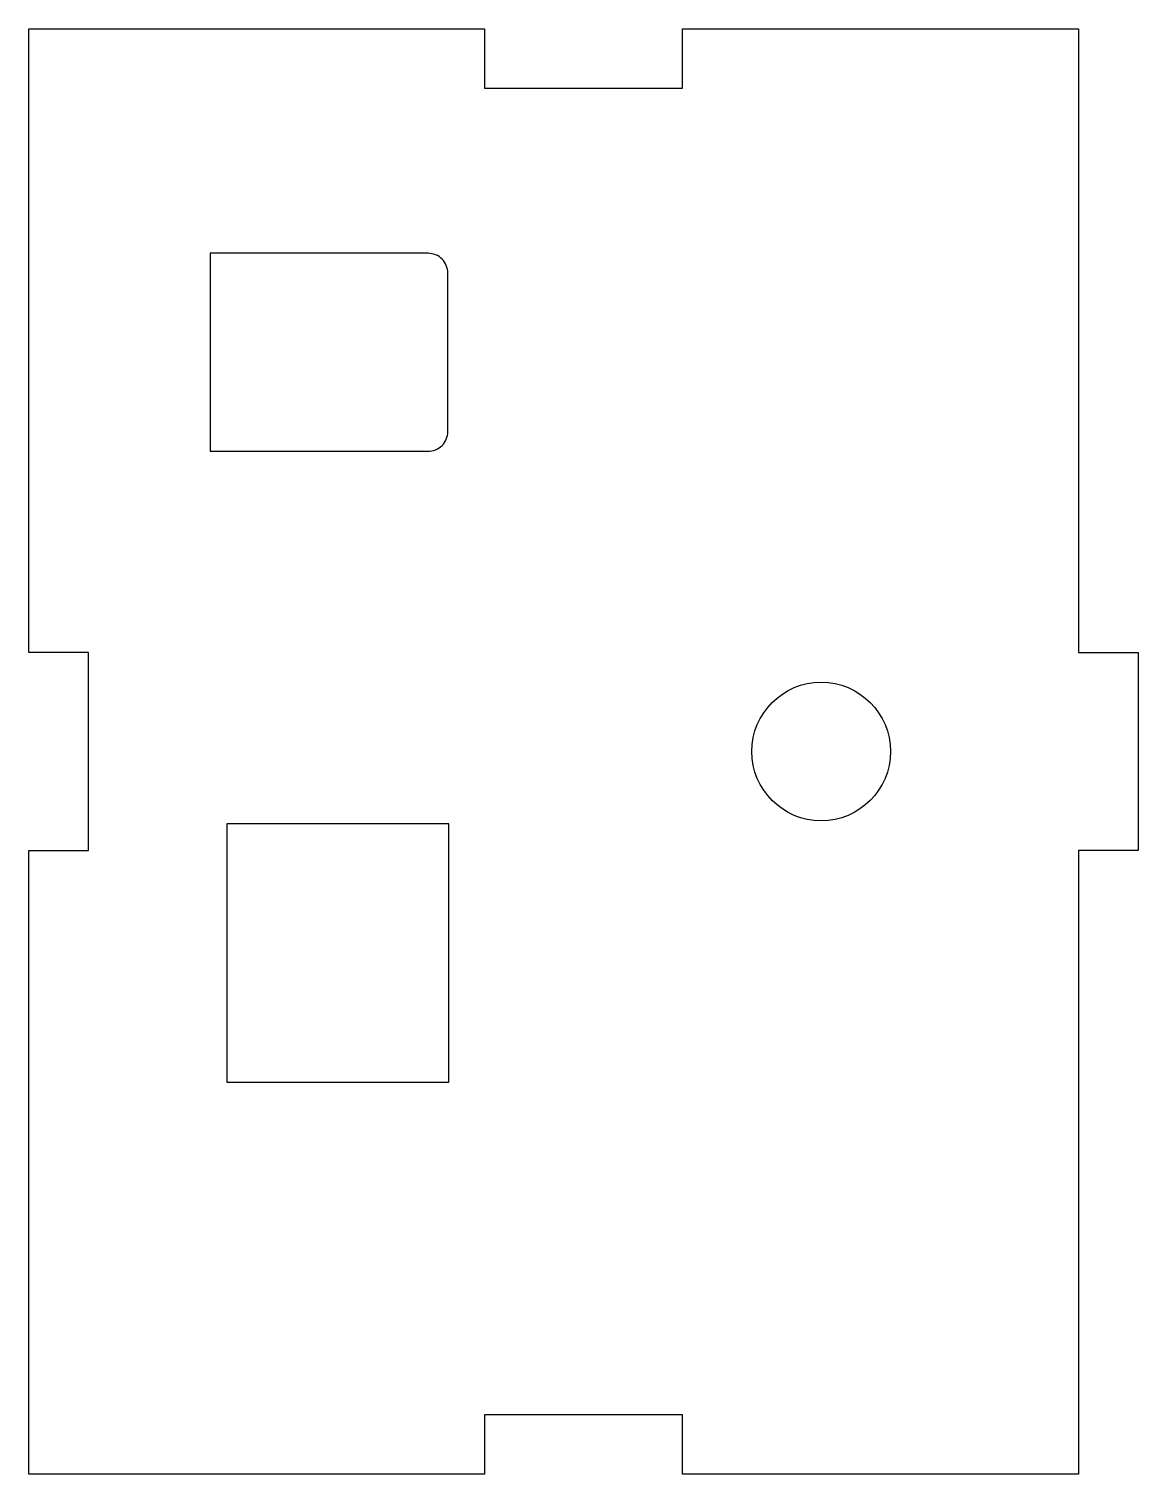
# Model space of a CAD drawing. Header units: millimetres. Extents: x -28 to 28, y -36.5 to 36.5.
import ezdxf

# ---------------------------------------------------------------- set-up
doc = ezdxf.new("R2010")
doc.units = ezdxf.units.MM

msp = doc.modelspace()

# ---------------------------------------------------------------- linework, layer by layer
for points in [[(-5, 36.5), (-5, 33.5), (5, 33.5), (5, 36.5), (25, 36.5), (25, 5), (28, 5), (28, -5), (25, -5), (25, -36.5), (5, -36.5), (5, -33.5), (-5, -33.5), (-5, -36.5), (-28, -36.5), (-28, -5), (-25, -5), (-25, 5), (-28, 5), (-28, 36.5)], [(-6.8, -16.7), (-6.8, -3.66), (-18.01, -3.66), (-18.01, -16.7)]]:
    msp.add_lwpolyline(points, close=True)
msp.add_lwpolyline([(-7.85, 25.165), (-18.85, 25.165), (-18.85, 15.165), (-7.85, 15.165, 0.414214), (-6.85, 16.165), (-6.85, 24.165, 0.414214)], format="xyb", close=True)
msp.add_circle((12, 0), 3.5)

doc.saveas('drawing.dxf')
